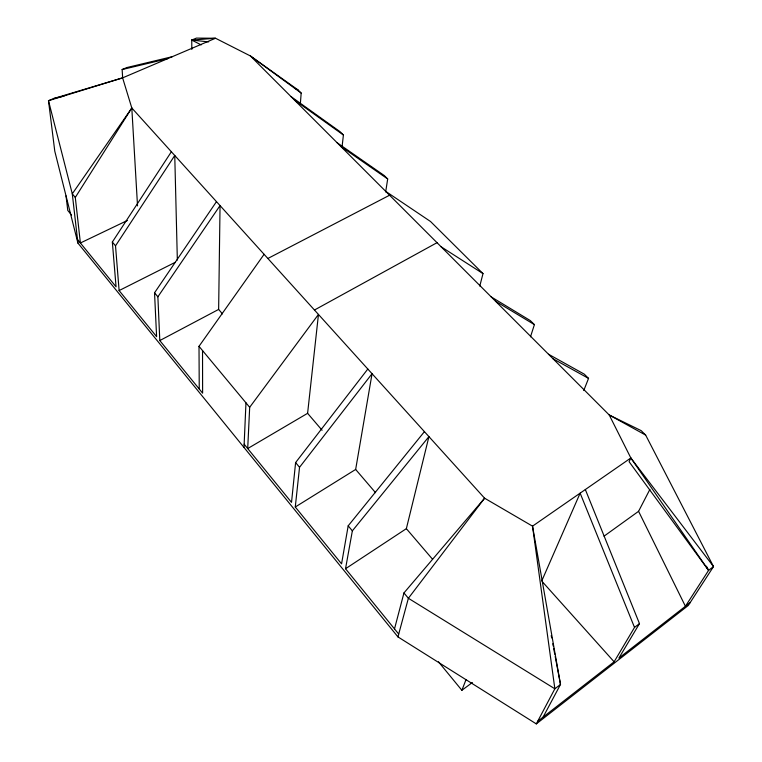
<?xml version="1.0" encoding="UTF-8"?>
<svg xmlns="http://www.w3.org/2000/svg" width="762" height="762" viewBox="0 0 762 762"><rect width="100%" height="100%" fill="white"/><g stroke="black" fill="none" stroke-linecap="round" stroke-linejoin="round"><path stroke-width="1.14" d="M222.475 313.906L218.637 309.42L220.047 205.578L157.877 296.809L159.801 340.557L202.616 393.154L202.53 350.549M244.011 447.475L245.964 402.812M249.679 407.299L247.707 448.551L307.6 413.318L318.459 314.43L249.679 407.299L199.006 346.319L264.1 254.308M300.361 103.642L301.18 93.069L298.009 89.926L250.384 55.95L215.513 38.252L196.415 38.1L191.738 40.081L191.834 49.397M367.817 369.027L295.608 462.563L291.522 502.387L244.154 444.189M295.275 506.997L299.542 467.297L372.056 373.713L355.654 469.449L295.275 506.997L341.567 563.861L348.186 525.828L424.424 431.644M342.081 146.618L343.414 135.007L340.09 131.712L290.96 96.555M385.667 191.9L387.687 178.965L384.21 175.508L337.118 142.732M345.529 568.738L352.358 530.847L428.93 436.616L406.356 528.666L345.529 568.738L398.707 634.07M479.784 286.074L483.003 273.606L430.511 221.485L385.734 191.376M394.506 628.907L403.955 592.941L484.603 498.205L532.524 526.161L560.508 684.438L543.087 717.118M301.18 93.069L250.384 55.95L609.238 414.995L641.166 430.635L645.671 435.112L713.508 566.576L688.324 605.438L536.315 723.9L397.945 636.899L408.384 598.275L484.603 498.205L131.807 107.994L122.615 77.867L215.513 38.252L191.738 40.081L201.178 44.901M530.495 336.804L534.4 324.631L530.352 320.612L491.185 296.885M438.474 661.797L461.877 690.296L466.001 679.685M583.749 390.544L588.55 378.39L584.273 374.152L548.497 354.225M541.715 581.025L580.139 493.147L634.517 627.431L614.124 661.807L537.677 721.328M645.671 435.112L609.238 414.995L630.85 457.991L629.079 461.696L708.584 570.376L685.419 606.285L638.575 511.312L649.891 489.404M536.315 723.9L554.86 688.791L560.508 684.438L555.203 656.52M585.34 489.547L639.47 623.611L618.887 658.101L690.172 602.59M127.397 220.466L80.391 242.992L75.295 197.434L131.807 107.994L137.531 205.902M77.486 239.42L116.062 286.826L112.347 242.03L171.374 151.752M216.475 201.635L154.534 292.798L156.601 336.623L119.11 290.57L115.519 245.84L174.755 155.496L177.346 260.052M131.807 107.994L72.285 193.815L77.905 243.059L397.945 636.899M634.517 627.431L639.47 623.611M630.85 457.991L708.584 570.376L713.508 566.576L630.85 457.991L532.524 526.161L554.86 688.791L408.384 598.275L403.955 592.941M461.877 690.296L472.392 682.495M604.037 536.172L638.575 511.312M314.468 310.02L437.017 242.687M159.801 340.557L218.637 309.42M267.872 258.48L389.582 195.224M119.11 290.57L175.26 262.309M75.295 197.434L72.285 193.815L48.492 100.717L122.615 77.867L53.673 98.517L48.492 100.717L54.778 151.171L77.905 243.059M122.653 77.714L122.13 69.542L126.749 67.589L172.317 56.674M122.13 69.542L167.411 58.769M53.673 98.517L64.056 96.079M191.738 40.081L208.693 41.9M294.837 88.306L298.009 89.926M553.05 358.778L588.55 378.39M495.481 301.18L534.4 324.631M441.074 246.745L483.003 273.606M340.766 146.38L387.687 178.965M294.427 100.022L343.414 135.007M542.496 581.901L614.124 661.807M307.6 413.318L322.097 430.254M355.654 469.449L375.561 492.7M406.356 528.666L432.578 559.279M112.347 242.03L115.519 245.84M154.534 292.798L157.877 296.809M295.608 462.563L299.542 467.297M348.186 525.828L352.358 530.847M71.552 215.027L67.77 210.436L66.037 195.891M706.422 566.176L708.584 570.376M551.221 635.584L551.669 637.908M552.774 643.728L553.212 646.052M553.66 648.376L554.765 654.196M199.006 346.319L199.244 389.011"/></g></svg>
